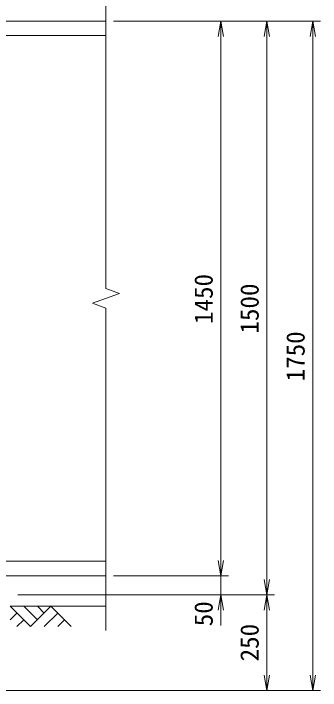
# Model space of a CAD drawing. Units: millimetres at full size. Extents: x -4200 to 4200, y -2970 to 2970.
# Drawn here: x -1325 to -524, y -789 to 981 of the extents above; entities that cross this region are included whole.
import ezdxf
from ezdxf.enums import TextEntityAlignment as Align

# ---------------------------------------------------------------- set-up
doc = ezdxf.new("R2010")
doc.units = ezdxf.units.MM
doc.header["$LTSCALE"] = 10
for name, color, linetype, lineweight in [('0-2_D-STR1', 1, 'Continuous', 18), ('0-5_D-DCR-HCH', 7, 'Continuous', 13), ('0-6_D-BGD', 7, 'Continuous', 18), ('0-8_D-STR-DIM', 7, 'Continuous', 13), ('0-9_0', 7, 'Continuous', 18)]:
    doc.layers.add(name, color=color, linetype=linetype, lineweight=lineweight)
doc.styles.add('ＭＳ ゴシック', font='')
doc.styles.get('ＭＳ ゴシック').set_extended_font_data('MS Gothic')

# ---------------------------------------------------------------- blocks, each defined once
blk = doc.blocks.new('_Open')
at = {"layer": '0-9_0'}
blk.add_line((-10, 1.667), (0, 0), dxfattribs=at)
blk.add_lwpolyline([(-10, -1.667), (0, 0), (-10, 0)], dxfattribs=at)

msp = doc.modelspace()

# ---------------------------------------------------------------- linework, layer by layer
at = {"layer": '0-2_D-STR1'}
for p, q in [((-1084.05, 961.37), (-1496.55, 961.37)), ((-1084.05, 923.37), (-1496.55, 923.37)), ((-1084.05, -450.63), (-1500.05, -450.63)), ((-1084.05, -488.63), (-1500.05, -488.63))]:
    msp.add_line(p, q, dxfattribs=at)
at = {"layer": '0-5_D-DCR-HCH'}
for p, q in [((-1280.83, -621.84), (-1334.05, -568.63)), ((-1263.1, -604.11), (-1298.57, -568.63)), ((-1227.62, -568.63), (-1280.83, -621.84)), ((-1245.27, -586.46), (-1263.1, -568.63)), ((-1227.62, -568.63), (-1174.41, -621.84)), ((-1316.31, -586.37), (-1334.05, -604.03)), ((-1209.88, -586.37), (-1245.52, -621.84)), ((-1298.57, -604.11), (-1316.39, -621.84)), ((-1192.15, -604.11), (-1209.97, -621.84))]:
    msp.add_line(p, q, dxfattribs=at)
at = {"layer": '0-6_D-BGD'}
msp.add_line((-1334.05, -568.63), (-1084.05, -568.63), dxfattribs=at)
at = {"layer": '0-8_D-STR-DIM'}
for p, q in [((-1084.05, 262.02), (-1084.05, 1024.37)), ((-1064.05, 961.37), (-764.05, 961.37)), ((-1064.05, 961.37), (-644.05, 961.37)), ((-1064.05, 961.37), (-524.05, 961.37)), ((-784.05, -488.63), (-784.05, 961.37)), ((-664.05, -538.63), (-664.05, 961.37)), ((-544.05, -788.63), (-544.05, 961.37)), ((-1119.28, 223.54), (-1048.81, 249.19)), ((-1048.81, 249.19), (-1084.05, 262.02)), ((-1084.05, 210.72), (-1119.28, 223.54)), ((-1084.05, -631.63), (-1084.05, 210.72)), ((-784.05, -448.63), (-784.05, -408.63)), ((-1064.05, -488.63), (-764.05, -488.63)), ((-1064.05, -488.63), (-764.05, -488.63)), ((-784.05, -538.63), (-784.05, -488.63)), ((-1314.05, -538.63), (-764.05, -538.63)), ((-1314.05, -538.63), (-644.05, -538.63)), ((-1314.05, -538.63), (-644.05, -538.63)), ((-664.05, -538.63), (-664.05, -788.63)), ((-784.05, -578.63), (-784.05, -618.63)), ((-1533.8, -788.63), (-524.05, -788.63)), ((-1533.8, -788.63), (-644.05, -788.63))]:
    msp.add_line(p, q, dxfattribs=at)

# ---------------------------------------------------------------- block references
at = {"layer": '0-8_D-STR-DIM', "xscale": 4, "yscale": 4}
for p, rotation in [((-784.05, 961.37), 90), ((-664.05, 961.37), 90), ((-544.05, 961.37), 90), ((-784.05, -488.63), 270), ((-784.05, -488.63), 270), ((-664.05, -538.63), 270), ((-784.05, -538.63), 90), ((-664.05, -538.63), 90), ((-664.05, -788.63), 270), ((-544.05, -788.63), 270)]:
    msp.add_blockref('_Open', p, dxfattribs=dict(at, rotation=rotation))

# ---------------------------------------------------------------- texts
at = {"layer": '0-8_D-STR-DIM', "style": 'ＭＳ ゴシック'}
for s, p in [('1450', (-790.79, 169.45)), ('1500', (-670.79, 144.45)), ('1750', (-550.79, 19.45)), ('50', (-790.79, -620.84)), ('250', (-670.79, -712.65))]:
    msp.add_text(s, height=48.09, rotation=90, dxfattribs=at).set_placement(p, align=Align.BOTTOM_LEFT)

doc.saveas('drawing.dxf')
